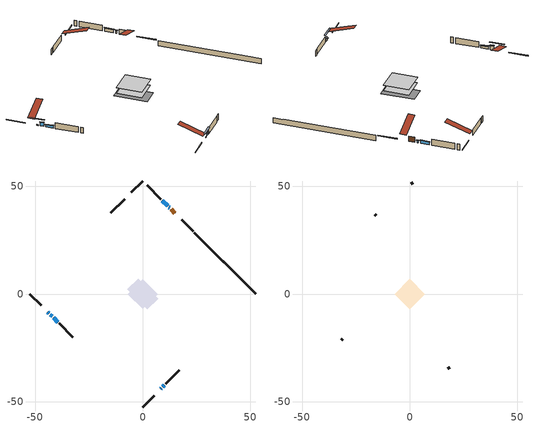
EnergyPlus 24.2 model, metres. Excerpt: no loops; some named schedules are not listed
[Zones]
conditioned space
 floor outside (Floor1 construction): -0.97,0 0,0.97 0.97,0 0,-0.97 z0.46
 floor adiabatic (AdiabaticFloorConstruction): -6.95,0 0,6.95 6.95,0 0,-6.95 z0.46
 floor foundation (Slab1 construction): -7.11,2.17 -2.17,7.11 7.11,-2.17 2.17,-7.11 z-1.79
 wall outside (RimJoist1 construction): 0,-52.47 5.33,-47.13 / -52.47,0 -47.13,-5.33 / 0,52.47 -5.33,47.13 / 23.36,29.11 18.03,34.44 z0.46:0.76
 wall outside (AdiabaticWallConstruction 1): 14.9,37.57 13.17,39.3 z0.46:2.49
 wall outside (AdiabaticWallConstruction): 12.51,39.95 12.15,40.32 z0.46:1.38; 8.46,-44.01 8.68,-43.78 / -44.01,-8.46 -43.57,-8.9 z0.46:0.79; -42.91,-9.55 -42.05,-10.42 z0.46:2.09; 11.49,40.97 9.09,43.38 z0.46:1.65; 9.34,-43.13 10.03,-42.44 z0.46:1.49; -41.39,-11.07 -39.43,-13.04 z0.46:1.43
 wall outside (Wall1 construction): 10.69,-41.78 17.03,-35.44 / -38.77,-13.7 -32.42,-20.04 / -8.46,44 -14.81,37.66 / 8.43,44.03 2.09,50.38 z0.46:2.9
 wall foundation (FoundationWall1 construction): 24.02,28.45,-1.79 24.02,28.45,0.46 49.62,2.85,0.46 49.62,2.85,0.39 52.47,0,0.39 52.47,0,-1.79
 window (WindowConstruction 3): 12.51,39.95 12.15,40.31 z0.46:1.37
 window (WindowConstruction 5): 8.46,-44 8.68,-43.79 z0.46:0.78
 window (WindowConstruction 6): -44,-8.46 -43.57,-8.9 z0.46:0.78
 window (WindowConstruction 4): -42.91,-9.55 -42.05,-10.42 z0.46:2.08
 window (WindowConstruction): 11.49,40.97 9.09,43.38 z0.46:1.65
 window (WindowConstruction 1): 9.34,-43.13 10.03,-42.44 z0.46:1.48
 window (WindowConstruction 2): -41.39,-11.07 -39.43,-13.04 z0.46:1.43
 door (Door): 14.9,37.57 13.17,39.3 z0.46:2.49
 ceiling adiabatic (AdiabaticFloorConstruction): 0,-6.95 6.95,0 0,6.95 -6.95,0 z0.46
attic - vented
 floor to conditioned space (Floor2 construction Reversed): -7.07,0 0,7.07 7.07,0 0,-7.07 z2.9
 wall outside (Wall2 construction): 17.69,-34.78 18.46,-34.01 / -31.77,-20.7 -31,-21.47 / -15.46,37 -16.24,36.23 / 1.43,51.04 0.66,51.81 z0.46:2.9
 roof outside (Roof1 construction): 7.8,-44.66,2.9 0.92,-37.78,6.14 -0.89,-39.59,6.14 5.99,-46.48,2.9; -44.66,-7.8,2.9 -37.78,-0.92,6.14 -39.59,0.89,6.14 -46.48,-5.99,2.9; -7.8,44.66,2.9 -0.92,37.78,6.14 0.89,39.59,6.14 -5.99,46.48,2.9; 15.55,36.91,2.9 8.67,30.03,6.14 10.48,28.21,6.14 17.37,35.1,2.9
shading: 12.01,40.46 12.65,39.81 12.94,40.1 12.3,40.75 z1.58; 10.55,-41.92 6.6,-45.87 6.89,-46.16 10.84,-42.21 z3.42; -41.7,-10.76 -45.87,-6.6 -46.16,-6.89 -41.99,-11.05 z3.42; -41.91,-10.56 -43.05,-9.41 -43.35,-9.7 -42.2,-10.85 z2.29; 8.95,43.52 11.64,40.83 11.93,41.12 9.24,43.81 z1.85; 10.17,-42.3 9.19,-43.27 9.48,-43.56 10.46,-42.59 z1.69; -39.28,-13.18 -41.54,-10.93 -41.83,-11.22 -39.58,-13.47 z1.63
[Building]
Building 1: Terrain=Suburbs
[Site:Location]
Saskatoon Intl AP_SK: Latitude {deg}=52.17; Longitude {deg}=-106.7; Time Zone {hr}=-6; Elevation {m}=504; Keep Site Location Information=Yes
[Site:GroundTemperature:Shallow]
-3.29371, -5.9198, -6.13011, -4.88389, 0.118965, 5.09852, 9.41553, 12.1502, 12.3826, 10.1583, 5.95142, 1.12462
[Site:WaterMainsTemperature]
Calculation Method=Schedule; Temperature Schedule=mains temperature schedule
[Material] Roughness=Rough; Thermal Absorptance=0.9
Name | Thickness {m} | Conductivity {W/m-K} | Density {kg/m3} | Specific Heat {J/kg-K} | Solar Absorptance | Visible Absorptance
asphalt or fiberglass shingles | 0.00635 | 0.162714 | 1121.4 | 1465.45 | 0.84 | 0.84
ceiling loosefill ins | 0.169333 | 0.0480833 | 16.02 | 1046.75 | 0.7 | 0.7
ceiling stud and cavity | 0.1397 | 0.0915077 | 65.682 | 1177.47 | 0.7 | 0.7
concrete 4.0 in. | 0.1016 | 1.803125 | 2242.8 | 837.4 | 0.7 | 0.7
concrete 8.0 in. | 0.2032 | 1.803125 | 2242.8 | 837.4 | 0.7 | 0.7
door material | 0.04445 | 0.0451087 | 512.64 | 1214.23 | 0.7 | 0.7
exterior vertical ins | 0.0454343 | 0.029427 | 32.04 | 1214.23 | 0.7 | 0.7
floor covering | 0.0127 | 0.0433444 | 54.468 | 1339.84 | 0.6 | 0.6
floor rigid ins | 0.051816 | 0.029427 | 32.04 | 1214.23 | 0.7 | 0.7
floor rigid ins 1; wall rigid ins | 0.512978 | 0.029427 | 32.04 | 1214.23 | 0.7 | 0.7
floor stud and cavity | 0.1397 | 0.352303 | 92.3553 | 1139.71 | 0.7 | 0.7
floor stud and cavity 1 | 0.1397 | 1.75129 | 37.0049 | 1207.88 | 0.7 | 0.7
furniture material conditioned space 1 | 0.1524 | 0.115458 | 640.8 | 1214.23 | 0.6 | 0.6
gypsum board | 0.0127 | 0.160291 | 801 | 837.4 | 0.6 | 0.6
gypsum board 1 | 0.0127 | 0.160291 | 801 | 837.4 | 0.7 | 0.7
osb sheathing 0.5 in. | 0.0127 | 0.115458 | 512.64 | 1214.23 | 0.7 | 0.7
osb sheathing 0.75 in. | 0.01905 | 0.115458 | 512.64 | 1214.23 | 0.7 | 0.7
osb sheathing 2.0 in. | 0.0508 | 0.115458 | 512.64 | 1214.23 | 0.7 | 0.7
rim joist stud and cavity | 0.0508 | 0.028213 | 125.044 | 1163.47 | 0.6 | 0.6
wall stud and cavity | 0.1397 | 0.0892446 | 139.0536 | 1170.24 | 0.7 | 0.7
wall stud and cavity 1 | 0.0889 | 6.1454 | 50.32683 | 1063.81 | 0.6 | 0.6
wall stud and cavity 2 | 0.0889 | 0.380278 | 52.3479 | 1209.89 | 0.7 | 0.7
wall stud and cavity 3 | 0.0889 | 0.391764 | 83.0341 | 1211.67 | 0.7 | 0.7
wood siding | 0.0254 | 0.102417 | 544.68 | 1172.36 | 0.4 | 0.4
wood siding 1 | 0.00254 | 0.102417 | 544.68 | 1172.36 | 0.4 | 0.4
wood siding 2; wood siding 3; wood siding 4 | 0.0254 | 0.102417 | 544.68 | 1172.36 | 0.7 | 0.7
[WindowMaterial:SimpleGlazingSystem]
Name | U-Factor {W/m2-K} | Solar Heat Gain Coefficient
WindowMaterial | 1.726112 | 0.56
WindowMaterial 1 | 1.780053 | 0.55
WindowMaterial 2 | 2.94631 | 0.64
WindowMaterial 3 | 4.36809 | 0.64
WindowMaterial 4 | 3.98709 | 0.67
WindowMaterial 5 | 3.068959 | 0.43
[Construction]
AdiabaticFloorConstruction: floor stud and cavity 1, floor rigid ins 1, osb sheathing 0.75 in., floor covering
AdiabaticWallConstruction: wood siding 3, wall rigid ins, wall stud and cavity 2, gypsum board
AdiabaticWallConstruction 1: wood siding 4, wall rigid ins, wall stud and cavity 2, gypsum board
Door: door material
Floor1 construction: floor stud and cavity, floor rigid ins, osb sheathing 0.75 in., floor covering
Floor2 construction Reversed: gypsum board, ceiling stud and cavity, ceiling loosefill ins
FoundationWall1 construction: concrete 8.0 in., gypsum board 1
furniture construction conditioned space 1: furniture material conditioned space 1
PartitionWallConstruction: gypsum board, wall stud and cavity 3, gypsum board
RimJoist1 construction: wood siding 2, osb sheathing 2.0 in., rim joist stud and cavity
Roof1 construction: asphalt or fiberglass shingles
Slab1 construction: concrete 4.0 in.
Wall1 construction: wood siding, osb sheathing 0.5 in., wall stud and cavity, gypsum board
Wall2 construction: wood siding 1, wall stud and cavity 1
WindowConstruction: WindowMaterial
WindowConstruction 1: WindowMaterial 1
WindowConstruction 2: WindowMaterial 2
WindowConstruction 3: WindowMaterial 3
WindowConstruction 4: WindowMaterial 4
WindowConstruction 5; WindowConstruction 6: WindowMaterial 5
[Zone] Multiplier=1; Part of Total Floor Area=Yes
Name | Volume {m3}
attic - vented | 52.6414
conditioned space | 471.1
[Space]
Name | Zone | Volume {m3}
attic - vented 1 | attic - vented | 52.6414
conditioned space 1 | conditioned space | 471.1
[ZoneInfiltration:EffectiveLeakageArea]
infil attic - vented 1: Zone or Space=attic - vented 1; Schedule=Always On Discrete; Effective Air Leakage Area {cm2}=3425.83; Stack Coefficient=0.00039524; Wind Coefficient=1.34323e-05
[ZoneMixing]
whole house fan mix: Zone or Space=attic - vented; Schedule=Always On Continuous; Design Flow Rate Calculation Method=Flow/Zone; Design Flow Rate {m3/s}=0; Source Zone or Space=conditioned space
[SurfaceProperty:ExposedFoundationPerimeter]
Slab1: Exposed Perimeter Calculation Method=TotalExposedPerimeter; Total Exposed Perimeter {m}=40.235
[InternalMass] Zone or ZoneList=conditioned space; Space or SpaceList=conditioned space 1
Name | Construction | Surface Area {m2}
furniture mass conditioned space 1 | furniture construction conditioned space 1 | 76.1158
partition wall mass | PartitionWallConstruction | 190.29
[Lights]
interior lighting: Zone or ZoneList or Space or SpaceList=conditioned space 1; Schedule=interior lighting schedule; Design Level Calculation Method=LightingLevel; Lighting Level {W}=343.2; Return Air Fraction=0; Fraction Radiant=0.6; Fraction Visible=0.2; Fraction Replaceable=1
[People]
occupants: Zone or ZoneList or Space or SpaceList=conditioned space 1; Number of People Schedule=occupants schedule; Number of People Calculation Method=People; Number of People=3; Fraction Radiant=0.314171; Sensible Heat Fraction=0.56303; Activity Level Schedule=occupants activity schedule; Carbon Dioxide Generation Rate {m3/s-W}=0; Enable ASHRAE 55 Comfort Warnings=No; Mean Radiant Temperature Calculation Type=EnclosureAveraged
[ElectricEquipment] Zone or ZoneList or Space or SpaceList=conditioned space 1; Design Level Calculation Method=EquipmentLevel
Name | Schedule | Design Level {W} | Fraction Latent | Fraction Radiant | Fraction Lost
clothes dryer | clothes dryer schedule | 140.772 | 0.015 | 0.081 | 0.85
clothes washer | clothes washer schedule | 32.1985 | 0.03 | 0.162 | 0.7
cooking range | cooking range schedule | 215.147 | 0.08 | 0.432 | 0.2
dishwasher | dishwasher schedule | 66.8632 | 0.3 | 0.18 | 0.4
fridge | fridge schedule | 72.9452 | 0 | 0.6 | 0
mech vent house fan | mech vent house fan schedule | 18.9 | 0 | 0 | 1
mech vent house fan cfis | mech vent house fan cfis schedule | 0 | 0 | 0 | 0
misc plug loads | misc plug loads schedule | 494.7 | 0.045 | 0.513 | 0.1
whole house fan | Always On Discrete | 0 | 0 | 0 | 1
[OtherEquipment] Zone or ZoneList or Space or SpaceList=conditioned space 1; Design Level Calculation Method=EquipmentLevel
Name | Fuel Type | Schedule | Design Level {W} | Fraction Latent | Fraction Radiant | Fraction Lost
clothes dryer 1 | Electricity | clothes dryer schedule | 0 | 0.015 | 0.081 | 0.85
cooking range 1 | Electricity | cooking range schedule | 0 | 0.08 | 0.432 | 0.2
general water use latent | None | general water use schedule | 62.594 | 1 | 0 | 0
general water use sensible | None | general water use schedule | -61.6891 | 0 | 0.6 | 0
mech vent house fan latent load | None | Always On Discrete | 0 | 1 | 0 | 0
mech vent house fan sensible load | None | Always On Discrete | 0 | 0 | 0 | 0
water heater energy adjustment1 | NaturalGas | Always On Discrete | 0.01 | 0 | 0 | 1
[ZoneInfiltration:DesignFlowRate] Zone or ZoneList or Space or SpaceList=conditioned space 1; Schedule=Always On Discrete; Design Flow Rate Calculation Method=Flow/Zone; Design Flow Rate {m3/s}=0
infil flow; natural vent flow; whole house fan flow
[AvailabilityManager:Scheduled]
central ac and furnace airloop Availability Manager: Schedule=Always On Discrete
[Foundation:Kiva]
Foundation Kiva 1: Initial Indoor Air Temperature {C}=21; Wall Height Above Grade {m}=0.460004; Wall Depth Below Slab {m}=0.2032; Custom Block Material Name 1=exterior vertical ins; Custom Block Depth 1 {m}=2.25; Custom Block X Position 1 {m}=0.2159; Custom Block Z Position 1 {m}=0
[Foundation:Kiva:Settings]
Soil Conductivity {W/m-K}=0.849921; Soil Density {kg/m3}=1842.3; Soil Specific Heat {J/kg-K}=418.7; Ground Solar Absorptivity=0.9; Ground Thermal Absorptivity=0.9; Ground Surface Roughness {m}=0.03; Far-Field Width {m}=40; Deep-Ground Boundary Condition=ZeroFlux; Deep-Ground Depth {m}=40; Minimum Cell Dimension {m}=0.2; Maximum Cell Growth Coefficient=3; Simulation Timestep=Timestep
[Exterior:Lights]
exterior lighting: Schedule=exterior lighting schedule; Design Level {W}=75.6
[EnergyManagementSystem:GlobalVariable]
central_ac_and_furnace_airloop_Fan_RTF
infil_program_Qfan
infil_program_Qinf
natural_vent_program_Qnv
natural_vent_program_Qwhf
[EnergyManagementSystem:Sensor]
Name | Output:Variable or Output:Meter Index Key | Output:Variable or Output:Meter
airflow_gain | infil flow | Infiltration Sensible Heat Gain Energy
airflow_gain_1 | natural vent flow | Infiltration Sensible Heat Gain Energy
airflow_gain_2 | whole house fan flow | Infiltration Sensible Heat Gain Energy
airflow_loss | infil flow | Infiltration Sensible Heat Loss Energy
airflow_loss_1 | natural vent flow | Infiltration Sensible Heat Loss Energy
airflow_loss_2 | whole house fan flow | Infiltration Sensible Heat Loss Energy
clg_load_cond |  | Cooling:EnergyTransfer:Zone:CONDITIONED SPACE
clg_sp_s; clg_sp_s_1 | cooling setpoint | Schedule Value
clothes_dryer_exhaust_0_sch_s | clothes dryer exhaust 0 schedule | Schedule Value
cool_season | cooling season schedule | Schedule Value
htg_load_cond |  | Heating:EnergyTransfer:Zone:CONDITIONED SPACE
htg_sp_s; htg_sp_s_1 | heating setpoint | Schedule Value
ig_ee_conv | clothes dryer | Electric Equipment Convective Heating Energy
ig_ee_conv_2 | cooking range | Electric Equipment Convective Heating Energy
ig_ee_conv_4 | fridge | Electric Equipment Convective Heating Energy
ig_ee_conv_5 | misc plug loads | Electric Equipment Convective Heating Energy
ig_ee_conv_6 | whole house fan | Electric Equipment Convective Heating Energy
ig_ee_rad | clothes dryer | Electric Equipment Radiant Heating Energy
ig_ee_rad_2 | cooking range | Electric Equipment Radiant Heating Energy
ig_ee_rad_4 | fridge | Electric Equipment Radiant Heating Energy
ig_ee_rad_5 | misc plug loads | Electric Equipment Radiant Heating Energy
ig_ee_rad_6 | whole house fan | Electric Equipment Radiant Heating Energy
ig_lgt_conv | interior lighting | Lights Convective Heating Energy
ig_lgt_rad | interior lighting | Lights Radiant Heating Energy
ig_lgt_vis | interior lighting | Lights Visible Radiation Heating Energy
ig_oe_conv | clothes dryer 1 | Other Equipment Convective Heating Energy
ig_oe_conv_1 | cooking range 1 | Other Equipment Convective Heating Energy
ig_oe_conv_2 | general water use latent | Other Equipment Convective Heating Energy
ig_oe_conv_3 | general water use sensible | Other Equipment Convective Heating Energy
ig_oe_conv_4 | water heater energy adjustment1 | Other Equipment Convective Heating Energy
ig_oe_rad | clothes dryer 1 | Other Equipment Radiant Heating Energy
ig_oe_rad_1 | cooking range 1 | Other Equipment Radiant Heating Energy
ig_oe_rad_2 | general water use latent | Other Equipment Radiant Heating Energy
ig_oe_rad_3 | general water use sensible | Other Equipment Radiant Heating Energy
ig_oe_rad_4 | water heater energy adjustment1 | Other Equipment Radiant Heating Energy
ig_ppl_conv | occupants | People Convective Heating Energy
ig_ppl_rad | occupants | People Radiant Heating Energy
im_conv | furniture mass conditioned space 1 | Surface Inside Face Convection Heat Gain Energy
im_conv_1 | partition wall mass | Surface Inside Face Convection Heat Gain Energy
im_ig | furniture mass conditioned space 1 | Surface Inside Face Internal Gains Radiation Heat Gain Energy
im_ig_1 | partition wall mass | Surface Inside Face Internal Gains Radiation Heat Gain Energy
im_lgt | furniture mass conditioned space 1 | Surface Inside Face Lights Radiation Heat Gain Energy
im_lgt_1 | partition wall mass | Surface Inside Face Lights Radiation Heat Gain Energy
im_sol | furniture mass conditioned space 1 | Surface Inside Face Solar Radiation Heat Gain Energy
im_sol_1 | partition wall mass | Surface Inside Face Solar Radiation Heat Gain Energy
im_surf | furniture mass conditioned space 1 | Surface Inside Face Net Surface Thermal Radiation Heat Gain Energy
im_surf_1 | partition wall mass | Surface Inside Face Net Surface Thermal Radiation Heat Gain Energy
mv_conv | mech vent house fan | Electric Equipment Convective Heating Energy
mv_conv_1 | mech vent house fan cfis | Electric Equipment Convective Heating Energy
mv_conv_2 | mech vent house fan latent load | Other Equipment Convective Heating Energy
mv_conv_3 | mech vent house fan sensible load | Other Equipment Convective Heating Energy
mv_rad | mech vent house fan | Electric Equipment Radiant Heating Energy
mv_rad_1 | mech vent house fan cfis | Electric Equipment Radiant Heating Energy
mv_rad_2 | mech vent house fan latent load | Other Equipment Radiant Heating Energy
mv_rad_3 | mech vent house fan sensible load | Other Equipment Radiant Heating Energy
natural_vent_s | natural vent schedule | Schedule Value
out_pb_s |  | Site Outdoor Air Barometric Pressure
out_wt_s |  | Site Outdoor Air Humidity Ratio
site_vw_s |  | Site Wind Speed
ss_back_out | Window1 | Surface Window Shortwave from Zone Back Out Window Heat Transfer Rate
ss_back_out_1 | Window11 | Surface Window Shortwave from Zone Back Out Window Heat Transfer Rate
ss_back_out_2 | Window12 | Surface Window Shortwave from Zone Back Out Window Heat Transfer Rate
ss_back_out_3 | Window2 | Surface Window Shortwave from Zone Back Out Window Heat Transfer Rate
ss_back_out_4 | Window4 | Surface Window Shortwave from Zone Back Out Window Heat Transfer Rate
ss_back_out_5 | Window7 | Surface Window Shortwave from Zone Back Out Window Heat Transfer Rate
ss_back_out_6 | Window8 | Surface Window Shortwave from Zone Back Out Window Heat Transfer Rate
ss_conv | Door1 | Surface Inside Face Convection Heat Gain Energy
ss_conv_1 | Window1 | Surface Inside Face Convection Heat Gain Energy
ss_conv_2 | Window11 | Surface Inside Face Convection Heat Gain Energy
ss_conv_3 | Window12 | Surface Inside Face Convection Heat Gain Energy
ss_conv_4 | Window2 | Surface Inside Face Convection Heat Gain Energy
ss_conv_5 | Window4 | Surface Inside Face Convection Heat Gain Energy
ss_conv_6 | Window7 | Surface Inside Face Convection Heat Gain Energy
ss_conv_7 | Window8 | Surface Inside Face Convection Heat Gain Energy
ss_ig | Door1 | Surface Inside Face Internal Gains Radiation Heat Gain Energy
ss_ig_1 | Window1 | Surface Inside Face Internal Gains Radiation Heat Gain Energy
ss_ig_2 | Window11 | Surface Inside Face Internal Gains Radiation Heat Gain Energy
ss_ig_3 | Window12 | Surface Inside Face Internal Gains Radiation Heat Gain Energy
ss_ig_4 | Window2 | Surface Inside Face Internal Gains Radiation Heat Gain Energy
ss_ig_5 | Window4 | Surface Inside Face Internal Gains Radiation Heat Gain Energy
ss_ig_6 | Window7 | Surface Inside Face Internal Gains Radiation Heat Gain Energy
ss_ig_7 | Window8 | Surface Inside Face Internal Gains Radiation Heat Gain Energy
ss_lgt | Door1 | Surface Inside Face Lights Radiation Heat Gain Energy
ss_sol | Door1 | Surface Inside Face Solar Radiation Heat Gain Energy
ss_surf | Door1 | Surface Inside Face Net Surface Thermal Radiation Heat Gain Energy
ss_surf_1 | Window1 | Surface Inside Face Net Surface Thermal Radiation Heat Gain Energy
ss_surf_2 | Window11 | Surface Inside Face Net Surface Thermal Radiation Heat Gain Energy
ss_surf_3 | Window12 | Surface Inside Face Net Surface Thermal Radiation Heat Gain Energy
ss_surf_4 | Window2 | Surface Inside Face Net Surface Thermal Radiation Heat Gain Energy
ss_surf_5 | Window4 | Surface Inside Face Net Surface Thermal Radiation Heat Gain Energy
ss_surf_6 | Window7 | Surface Inside Face Net Surface Thermal Radiation Heat Gain Energy
ss_surf_7 | Window8 | Surface Inside Face Net Surface Thermal Radiation Heat Gain Energy
ss_trans_in | Window1 | Surface Window Transmitted Solar Radiation Rate
ss_trans_in_1 | Window11 | Surface Window Transmitted Solar Radiation Rate
ss_trans_in_2 | Window12 | Surface Window Transmitted Solar Radiation Rate
ss_trans_in_3 | Window2 | Surface Window Transmitted Solar Radiation Rate
ss_trans_in_4 | Window4 | Surface Window Transmitted Solar Radiation Rate
ss_trans_in_5 | Window7 | Surface Window Transmitted Solar Radiation Rate
ss_trans_in_6 | Window8 | Surface Window Transmitted Solar Radiation Rate
ss_trans_out | Window1 | Surface Inside Face Initial Transmitted Diffuse Transmitted Out Window Solar Radiation Rate
ss_trans_out_1 | Window11 | Surface Inside Face Initial Transmitted Diffuse Transmitted Out Window Solar Radiation Rate
ss_trans_out_2 | Window12 | Surface Inside Face Initial Transmitted Diffuse Transmitted Out Window Solar Radiation Rate
ss_trans_out_3 | Window2 | Surface Inside Face Initial Transmitted Diffuse Transmitted Out Window Solar Radiation Rate
ss_trans_out_4 | Window4 | Surface Inside Face Initial Transmitted Diffuse Transmitted Out Window Solar Radiation Rate
ss_trans_out_5 | Window7 | Surface Inside Face Initial Transmitted Diffuse Transmitted Out Window Solar Radiation Rate
ss_trans_out_6 | Window8 | Surface Inside Face Initial Transmitted Diffuse Transmitted Out Window Solar Radiation Rate
s_conv | Floor1 | Surface Inside Face Convection Heat Gain Energy
s_conv_1 | Floor2 | Surface Inside Face Convection Heat Gain Energy
s_conv_10 | Wall1:135 | Surface Inside Face Convection Heat Gain Energy
s_conv_11 | Wall1:225 | Surface Inside Face Convection Heat Gain Energy
s_conv_12 | Wall1:315 | Surface Inside Face Convection Heat Gain Energy
s_conv_13 | Wall1:45 | Surface Inside Face Convection Heat Gain Energy
s_conv_2 | FoundationWall1 | Surface Inside Face Convection Heat Gain Energy
s_conv_3 | inferred conditioned ceiling | Surface Inside Face Convection Heat Gain Energy
s_conv_4 | inferred conditioned floor | Surface Inside Face Convection Heat Gain Energy
s_conv_5 | RimJoist1:135 | Surface Inside Face Convection Heat Gain Energy
s_conv_6 | RimJoist1:225 | Surface Inside Face Convection Heat Gain Energy
s_conv_7 | RimJoist1:315 | Surface Inside Face Convection Heat Gain Energy
s_conv_8 | RimJoist1:45 | Surface Inside Face Convection Heat Gain Energy
s_conv_9 | Slab1 | Surface Inside Face Convection Heat Gain Energy
s_ig | Floor1 | Surface Inside Face Internal Gains Radiation Heat Gain Energy
s_ig_1 | Floor2 | Surface Inside Face Internal Gains Radiation Heat Gain Energy
s_ig_10 | Wall1:135 | Surface Inside Face Internal Gains Radiation Heat Gain Energy
s_ig_11 | Wall1:225 | Surface Inside Face Internal Gains Radiation Heat Gain Energy
s_ig_12 | Wall1:315 | Surface Inside Face Internal Gains Radiation Heat Gain Energy
s_ig_13 | Wall1:45 | Surface Inside Face Internal Gains Radiation Heat Gain Energy
s_ig_2 | FoundationWall1 | Surface Inside Face Internal Gains Radiation Heat Gain Energy
s_ig_3 | inferred conditioned ceiling | Surface Inside Face Internal Gains Radiation Heat Gain Energy
s_ig_4 | inferred conditioned floor | Surface Inside Face Internal Gains Radiation Heat Gain Energy
s_ig_5 | RimJoist1:135 | Surface Inside Face Internal Gains Radiation Heat Gain Energy
s_ig_6 | RimJoist1:225 | Surface Inside Face Internal Gains Radiation Heat Gain Energy
s_ig_7 | RimJoist1:315 | Surface Inside Face Internal Gains Radiation Heat Gain Energy
s_ig_8 | RimJoist1:45 | Surface Inside Face Internal Gains Radiation Heat Gain Energy
s_ig_9 | Slab1 | Surface Inside Face Internal Gains Radiation Heat Gain Energy
s_lgt | Floor1 | Surface Inside Face Lights Radiation Heat Gain Energy
s_lgt_1 | Floor2 | Surface Inside Face Lights Radiation Heat Gain Energy
s_lgt_10 | Wall1:135 | Surface Inside Face Lights Radiation Heat Gain Energy
s_lgt_11 | Wall1:225 | Surface Inside Face Lights Radiation Heat Gain Energy
s_lgt_12 | Wall1:315 | Surface Inside Face Lights Radiation Heat Gain Energy
s_lgt_13 | Wall1:45 | Surface Inside Face Lights Radiation Heat Gain Energy
s_lgt_2 | FoundationWall1 | Surface Inside Face Lights Radiation Heat Gain Energy
s_lgt_3 | inferred conditioned ceiling | Surface Inside Face Lights Radiation Heat Gain Energy
s_lgt_4 | inferred conditioned floor | Surface Inside Face Lights Radiation Heat Gain Energy
s_lgt_5 | RimJoist1:135 | Surface Inside Face Lights Radiation Heat Gain Energy
s_lgt_6 | RimJoist1:225 | Surface Inside Face Lights Radiation Heat Gain Energy
s_lgt_7 | RimJoist1:315 | Surface Inside Face Lights Radiation Heat Gain Energy
s_lgt_8 | RimJoist1:45 | Surface Inside Face Lights Radiation Heat Gain Energy
s_lgt_9 | Slab1 | Surface Inside Face Lights Radiation Heat Gain Energy
s_sol | Floor1 | Surface Inside Face Solar Radiation Heat Gain Energy
s_sol_1 | Floor2 | Surface Inside Face Solar Radiation Heat Gain Energy
s_sol_10 | Wall1:135 | Surface Inside Face Solar Radiation Heat Gain Energy
s_sol_11 | Wall1:225 | Surface Inside Face Solar Radiation Heat Gain Energy
s_sol_12 | Wall1:315 | Surface Inside Face Solar Radiation Heat Gain Energy
s_sol_13 | Wall1:45 | Surface Inside Face Solar Radiation Heat Gain Energy
s_sol_2 | FoundationWall1 | Surface Inside Face Solar Radiation Heat Gain Energy
s_sol_3 | inferred conditioned ceiling | Surface Inside Face Solar Radiation Heat Gain Energy
s_sol_4 | inferred conditioned floor | Surface Inside Face Solar Radiation Heat Gain Energy
s_sol_5 | RimJoist1:135 | Surface Inside Face Solar Radiation Heat Gain Energy
s_sol_6 | RimJoist1:225 | Surface Inside Face Solar Radiation Heat Gain Energy
s_sol_7 | RimJoist1:315 | Surface Inside Face Solar Radiation Heat Gain Energy
s_sol_8 | RimJoist1:45 | Surface Inside Face Solar Radiation Heat Gain Energy
s_sol_9 | Slab1 | Surface Inside Face Solar Radiation Heat Gain Energy
s_surf | Floor1 | Surface Inside Face Net Surface Thermal Radiation Heat Gain Energy
s_surf_1 | Floor2 | Surface Inside Face Net Surface Thermal Radiation Heat Gain Energy
s_surf_10 | Wall1:135 | Surface Inside Face Net Surface Thermal Radiation Heat Gain Energy
s_surf_11 | Wall1:225 | Surface Inside Face Net Surface Thermal Radiation Heat Gain Energy
s_surf_12 | Wall1:315 | Surface Inside Face Net Surface Thermal Radiation Heat Gain Energy
s_surf_13 | Wall1:45 | Surface Inside Face Net Surface Thermal Radiation Heat Gain Energy
s_surf_2 | FoundationWall1 | Surface Inside Face Net Surface Thermal Radiation Heat Gain Energy
s_surf_3 | inferred conditioned ceiling | Surface Inside Face Net Surface Thermal Radiation Heat Gain Energy
s_surf_4 | inferred conditioned floor | Surface Inside Face Net Surface Thermal Radiation Heat Gain Energy
s_surf_5 | RimJoist1:135 | Surface Inside Face Net Surface Thermal Radiation Heat Gain Energy
s_surf_6 | RimJoist1:225 | Surface Inside Face Net Surface Thermal Radiation Heat Gain Energy
s_surf_7 | RimJoist1:315 | Surface Inside Face Net Surface Thermal Radiation Heat Gain Energy
s_surf_8 | RimJoist1:45 | Surface Inside Face Net Surface Thermal Radiation Heat Gain Energy
s_surf_9 | Slab1 | Surface Inside Face Net Surface Thermal Radiation Heat Gain Energy
[EnergyManagementSystem:Actuator]
Name | Actuated Component Unique | Actuated Component Type | Actuated Component Control Type
fridge_schedule_act | fridge schedule | Schedule:Constant | Schedule Value
infil_flow_act | infil flow | Zone Infiltration | Air Exchange Flow Rate
mech_vent_house_fan_cfis_act | mech vent house fan cfis | ElectricEquipment | Electricity Rate
